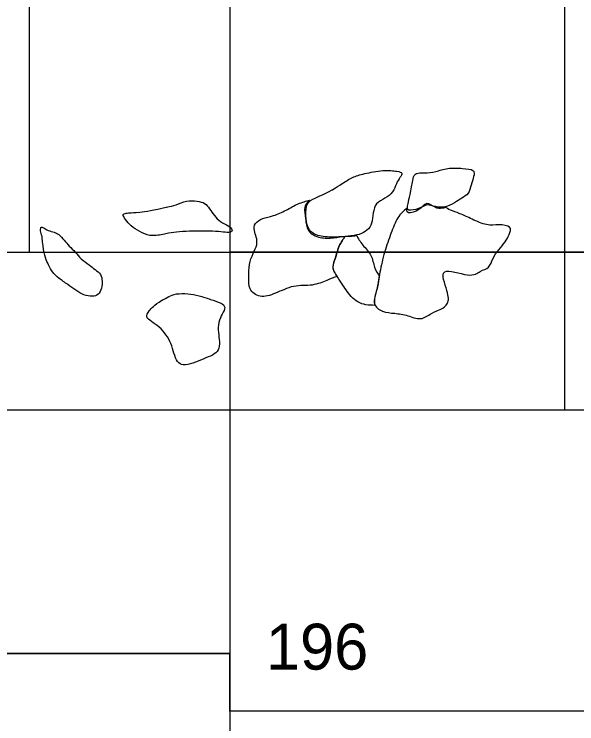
# Model space of a CAD drawing. Extents: x -271.8 to -179.5, y -302.5 to -251.
# Drawn here: x -231.88 to -226.98, y -283.11 to -276.92 of the extents above; entities that cross this region are included whole.
import ezdxf

# ---------------------------------------------------------------- set-up
doc = ezdxf.new("R2010")
doc.units = 0
for name, color, linetype in [('Limits of Excavation', 7, 'Continuous'), ('Quadrat Boundaries', 7, 'Continuous'), ('Quadrat Boundaries 1981 Field School', 7, 'Continuous'), ('Quadrat Numbers', 7, 'Continuous'), ('Smokehouse Dairy Outline', 7, 'Continuous'), ('Stone', 7, 'Continuous')]:
    doc.layers.add(name, color=color, linetype=linetype)

msp = doc.modelspace()

# ---------------------------------------------------------------- linework, layer by layer
at = {"layer": 'Limits of Excavation'}
msp.add_lwpolyline([(-260, -282.5), (-230, -282.5), (-230, -288), (-222, -288), (-222, -283), (-220, -283), (-215.9, -283), (-207.4, -283), (-207.4, -282.5), (-195.9, -282.5), (-195.9, -276.5), (-201.5, -276.5), (-201.5, -262), (-218.4, -262), (-218.4, -260), (-202, -260), (-202, -258.0888)], dxfattribs=at)
at = {"layer": 'Quadrat Boundaries'}
for p, q in [((-230, -272), (-230, -282.5)), ((-230, -282.5), (-232, -282.5)), ((-230, -283), (-230, -288))]:
    msp.add_line(p, q, dxfattribs=at)
for points in [[(-220, -279), (-230, -279)], [(-220, -283), (-230, -283), (-230, -282.5)]]:
    msp.add_lwpolyline(points, dxfattribs=at)
at = {"layer": 'Quadrat Boundaries 1981 Field School'}
for points in [[(-231.75, -272), (-238.25, -272), (-238.25, -279), (-231.75, -279)], [(-225.75, -272), (-231.75, -272), (-231.75, -279), (-225.75, -279), (-225.75, -278.9988)]]:
    msp.add_lwpolyline(points, dxfattribs=at)
at = {"layer": 'Smokehouse Dairy Outline'}
msp.add_line((-239.084, -280.3753), (-227.084, -280.3753), dxfattribs=at)
msp.add_lwpolyline([(-211.084, -264.3753), (-227.084, -264.3753), (-227.084, -280.3753), (-211.084, -280.3753)], close=True, dxfattribs=at)
at = {"layer": 'Stone'}
for points in [[(-229.1076, -278.4562), (-229.199, -278.5045), (-229.2904, -278.5368), (-229.3388, -278.5852), (-229.3388, -278.7142), (-229.3173, -278.811), (-229.2313, -278.8647), (-229.07, -278.8701), (-228.9678, -278.8594), (-228.8657, -278.8486), (-228.8012, -278.811), (-228.7582, -278.7518), (-228.7528, -278.6551), (-228.7313, -278.5691), (-228.6453, -278.5314), (-228.5754, -278.4777), (-228.5485, -278.397), (-228.5162, -278.3486), (-228.4894, -278.3056), (-228.5324, -278.2949), (-228.656, -278.2788), (-228.8388, -278.3164), (-228.9302, -278.3433), (-229.0216, -278.4024), (-229.1076, -278.4562), (-229.1076, -278.4562), (-229.1076, -278.4562)], [(-228.398, -278.3433), (-228.4249, -278.4777), (-228.4517, -278.5959), (-228.4571, -278.6443), (-228.3496, -278.6228), (-228.2797, -278.5744), (-228.2098, -278.6067), (-228.1238, -278.6121), (-228.0378, -278.5691), (-227.9786, -278.5261), (-227.9141, -278.4938), (-227.898, -278.4132), (-227.8711, -278.3379), (-227.8657, -278.2788), (-227.9625, -278.268), (-228.1077, -278.2626), (-228.2044, -278.3003), (-228.3066, -278.311), (-228.3818, -278.3056), (-228.398, -278.3433), (-228.398, -278.3433), (-228.398, -278.3433)], [(-230.5538, -278.6067), (-230.6613, -278.6336), (-230.8118, -278.6551), (-230.8764, -278.6551), (-230.914, -278.6605), (-230.9409, -278.6712), (-230.8979, -278.7303), (-230.8495, -278.7841), (-230.7635, -278.8325), (-230.6774, -278.8647), (-230.5484, -278.8379), (-230.4731, -278.8217), (-230.3495, -278.8164), (-230.242, -278.8164), (-230.1183, -278.8164), (-230.0323, -278.8271), (-229.9893, -278.8271), (-229.9732, -278.8056), (-230.0054, -278.768), (-230.0861, -278.7357), (-230.1345, -278.682), (-230.1775, -278.6174), (-230.2151, -278.5691), (-230.2796, -278.5529), (-230.3818, -278.5476), (-230.4678, -278.5906), (-230.5538, -278.6067), (-230.5538, -278.6067), (-230.5538, -278.6067)], [(-229.0649, -279.2114), (-229.0919, -279.2206), (-229.1475, -279.2409), (-229.2751, -279.2978), (-229.4452, -279.2812), (-229.6052, -279.3644), (-229.7407, -279.4019), (-229.8417, -279.3255), (-229.8294, -279.2159), (-229.8384, -279.1049), (-229.7955, -279.0078), (-229.7577, -278.9336), (-229.7675, -278.8666), (-229.7884, -278.8138), (-229.789, -278.7458), (-229.7153, -278.7015), (-229.6233, -278.687), (-229.5066, -278.6344), (-229.4075, -278.5733), (-229.3318, -278.553), (-229.3059, -278.547)], [(-229.3059, -278.547), (-229.3198, -278.5576), (-229.362, -278.6043), (-229.3348, -278.7036), (-229.3338, -278.8209), (-229.2105, -278.8826), (-229.0975, -278.8745), (-229.019, -278.8636), (-228.9932, -278.8613)], [(-228.4563, -278.6148), (-228.4828, -278.6369), (-228.5408, -278.6914), (-228.5941, -278.8313), (-228.6541, -278.9951), (-228.6946, -279.1797), (-228.7152, -279.3276), (-228.761, -279.4555), (-228.6729, -279.5249), (-228.5637, -279.5303), (-228.4505, -279.5483), (-228.3321, -279.5993), (-228.2415, -279.5258), (-228.1594, -279.5011), (-228.0926, -279.4516), (-228.0899, -279.3583), (-228.1949, -279.1084), (-227.8913, -279.229), (-227.8196, -279.1579), (-227.7347, -279.1409), (-227.7107, -279.0526), (-227.6586, -278.9763), (-227.5948, -278.9099), (-227.5654, -278.8469), (-227.536, -278.7711), (-227.6573, -278.7559), (-227.7546, -278.7718), (-227.8936, -278.7101), (-227.9973, -278.6597), (-228.0847, -278.6323), (-228.1095, -278.6146), (-228.1154, -278.6098)], [(-228.1154, -278.6098), (-228.1182, -278.6106), (-228.1489, -278.6189), (-228.2079, -278.6195), (-228.2862, -278.5505), (-228.3424, -278.636), (-228.4642, -278.6743), (-228.4588, -278.6265), (-228.4563, -278.6148)], [(-231.6344, -278.8701), (-231.629, -278.983), (-231.5914, -279.0959), (-231.5484, -279.1766), (-231.4946, -279.2249), (-231.4086, -279.2841), (-231.3441, -279.3325), (-231.2742, -279.3755), (-231.1935, -279.3862), (-231.1452, -279.3755), (-231.1129, -279.311), (-231.1129, -279.2518), (-231.1183, -279.1927), (-231.1774, -279.1497), (-231.2204, -279.112), (-231.3011, -279.0583), (-231.3441, -278.9991), (-231.4032, -278.9454), (-231.4408, -278.897), (-231.4946, -278.8379), (-231.5269, -278.8271), (-231.586, -278.811), (-231.6236, -278.7841), (-231.6505, -278.7734), (-231.6505, -278.8271), (-231.6344, -278.8701), (-231.6344, -278.8701), (-231.6344, -278.8701)], [(-228.9932, -278.8613), (-229.0103, -278.8829), (-229.0525, -278.9443), (-229.0743, -279.0387), (-229.1142, -279.1337), (-229.0835, -279.1823), (-229.0666, -279.2087), (-229.0649, -279.2114)], [(-228.736, -279.463), (-228.789, -279.4631), (-228.8945, -279.453), (-228.9926, -279.322), (-229.0588, -279.2214), (-229.1142, -279.1337), (-229.0743, -279.0387), (-229.0525, -278.9443), (-229.0103, -278.8829), (-228.9932, -278.8613)], [(-228.9932, -278.8613), (-228.9848, -278.8605), (-228.9518, -278.858), (-228.9181, -278.8583), (-228.8941, -278.8548)], [(-228.8941, -278.8548), (-228.882, -278.8766), (-228.8452, -278.9404), (-228.7593, -279.0216), (-228.7434, -279.1369), (-228.7107, -279.1892), (-228.6971, -279.2073)], [(-228.6971, -279.2073), (-228.705, -279.2534), (-228.7179, -279.3351), (-228.7518, -279.4297), (-228.7362, -279.4625), (-228.736, -279.463)], [(-230.5914, -279.4185), (-230.6613, -279.4615), (-230.7097, -279.5153), (-230.7366, -279.5636), (-230.6882, -279.6013), (-230.6129, -279.6497), (-230.5538, -279.7195), (-230.5108, -279.7948), (-230.4893, -279.8808), (-230.457, -279.9615), (-230.414, -279.9884), (-230.3226, -279.9722), (-230.2312, -279.9292), (-230.1452, -279.897), (-230.0968, -279.8593), (-230.0861, -279.7787), (-230.1022, -279.7034), (-230.1022, -279.6066), (-230.0646, -279.5368), (-230.0323, -279.4776), (-230.0753, -279.44), (-230.1667, -279.4131), (-230.2689, -279.3755), (-230.3656, -279.3593), (-230.4731, -279.3593), (-230.5323, -279.3862), (-230.5914, -279.4185), (-230.5914, -279.4185), (-230.5914, -279.4185)]]:
    msp.add_open_spline(points, degree=3, dxfattribs=at)

# ---------------------------------------------------------------- texts
at = {"layer": 'Quadrat Numbers'}
msp.add_text('196', height=0.4, dxfattribs=at).set_placement((-229.6857, -282.639))

doc.saveas('drawing.dxf')
